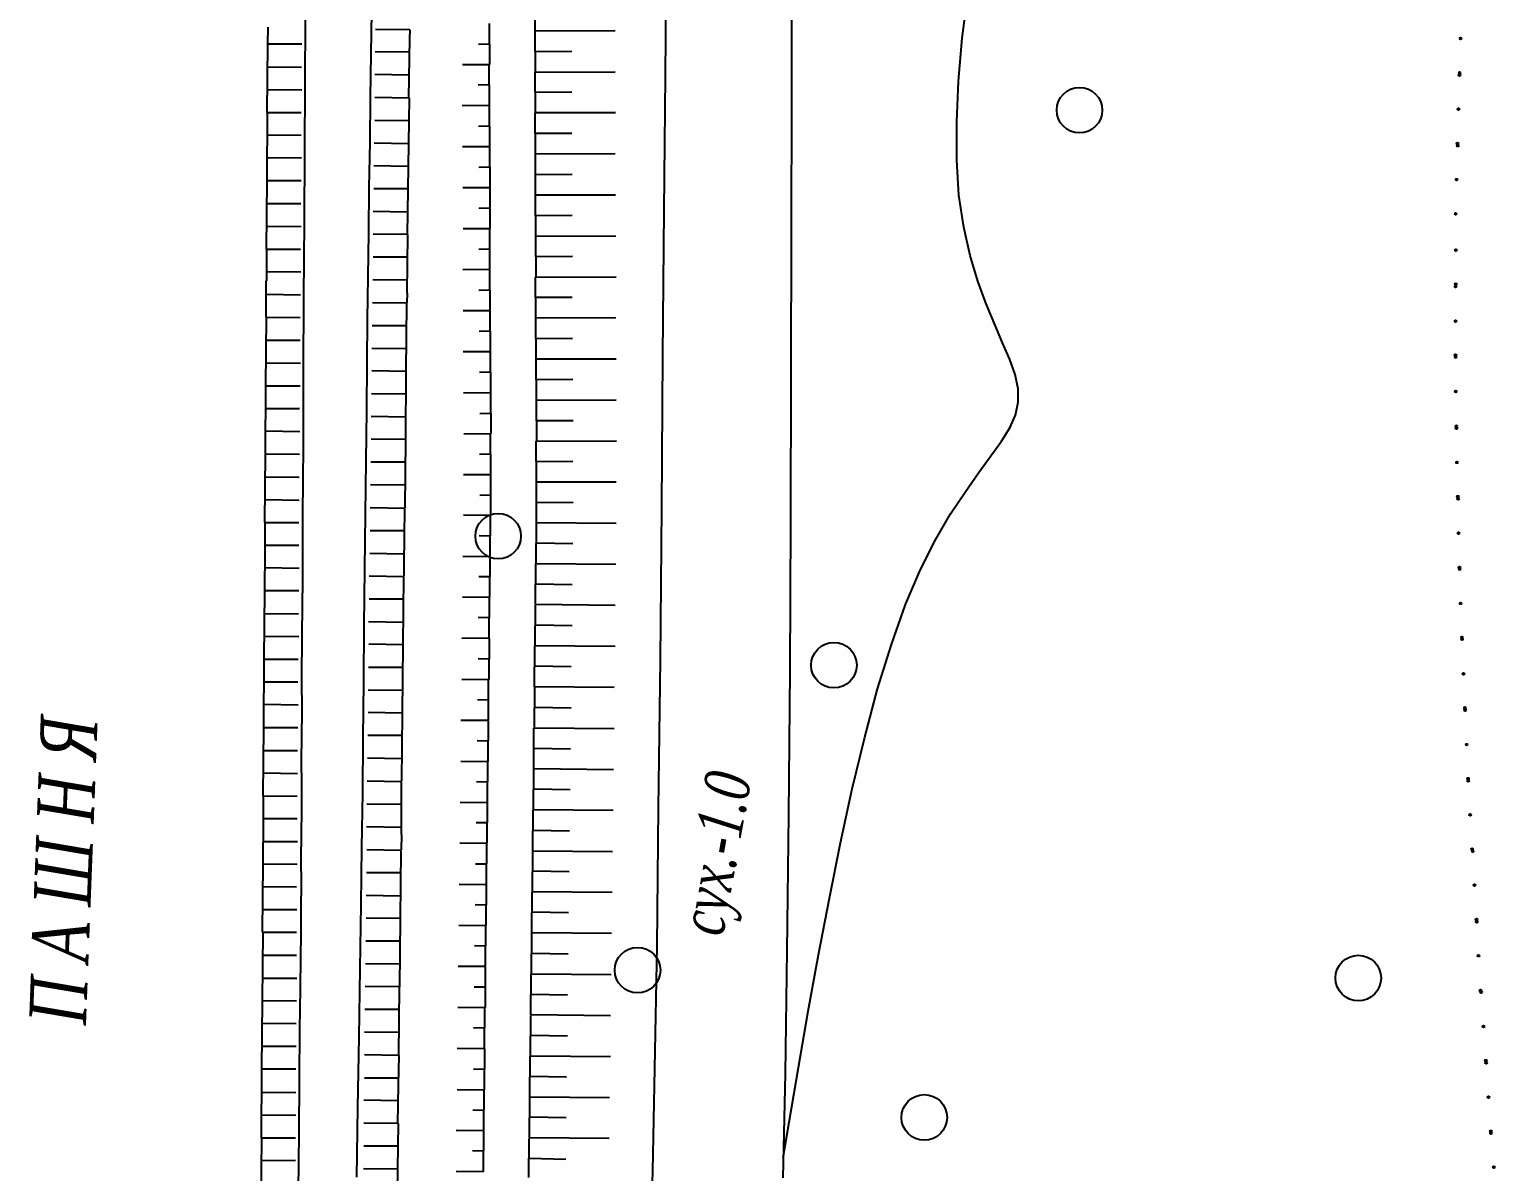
# Model space of a CAD drawing. Header units: millimetres. Extents: x 1353783 to 6492029790, y -7276956 to -512500.
# Drawn here: x 9944803 to 9951232, y -2812207 to -2807194 of the extents above; entities that cross this region are included whole.
import ezdxf

# ---------------------------------------------------------------- set-up
doc = ezdxf.new("R2010")
doc.units = ezdxf.units.MM
doc.linetypes.add('CONTI', pattern=[0])
doc.layers.get('0').update_dxf_attribs({"lineweight": 5})
for name, color, linetype in [('GORIZUNKNOWN', 32, 'CONTI'), ('NAD_MГИДРОГР', 94, 'CONTI'), ('NAD_MРЕЛЬЕФ', 7, 'CONTI'), ('SIT_LГИДРОГР', 84, 'CONTI'), ('SIT_LГОРИЗОН', 14, 'CONTI'), ('SIT_LРЕЛЬЕФ', 7, 'CONTI'), ('ZAPSKРАСТЕНИ', 94, 'CONTI'), ('РЕЛЬЕФ', 7, 'CONTI')]:
    doc.layers.add(name, color=color, linetype=linetype)
doc.styles.add('SHRFT', font='', dxfattribs={"width": 0.75})
doc.styles.get('SHRFT').set_extended_font_data('Times New Roman Cyr', italic=True)

# ---------------------------------------------------------------- blocks, each defined once
blk = doc.blocks.new('BL_2004')
at = {"color": 0}
blk.add_circle((0, 0), 1, dxfattribs=at)
blk = doc.blocks.new('оо')
at = {"layer": 'GORIZUNKNOWN', "color": 9, "true_color": 0xc7c8ca}
blk.add_lwpolyline([(222705.178, -3431583.626), (222705.543, -3431582.922), (222706.103, -3431581.842), (222706.683, -3431580.732), (222707.273, -3431579.622), (222707.883, -3431578.512), (222708.483, -3431577.432), (222709.093, -3431576.382), (222709.703, -3431575.392), (222710.293, -3431574.462), (222710.883, -3431573.632), (222711.443, -3431572.892), (222711.993, -3431572.262), (222712.503, -3431571.742), (222712.993, -3431571.302), (222713.443, -3431570.942), (222713.853, -3431570.632), (222714.223, -3431570.362), (222714.543, -3431570.122), (222714.803, -3431569.902), (222715.013, -3431569.672), (222715.153, -3431569.422), (222715.243, -3431569.142), (222715.273, -3431568.822), (222715.263, -3431568.472), (222715.223, -3431568.072), (222715.183, -3431567.642), (222715.143, -3431567.152), (222715.123, -3431566.622), (222715.133, -3431566.032), (222715.193, -3431565.402), (222715.303, -3431564.702), (222715.493, -3431563.952), (222715.753, -3431563.152), (222716.063, -3431562.312), (222716.423, -3431561.442), (222716.833, -3431560.572)], dxfattribs=at)
at = {"layer": 'SIT_LГИДРОГР', "color": 9, "true_color": 0xc7c8ca}
for p, q in [((222702.393, -3431558.002), (222702.843, -3431556.612)), ((222704.263, -3431556.932), (222703.973, -3431557.802)), ((222701.943, -3431559.382), (222702.393, -3431558.002)), ((222703.973, -3431557.802), (222703.663, -3431558.712)), ((222709.973, -3431560.242), (222710.783, -3431557.792)), ((222703.663, -3431558.712), (222703.353, -3431559.642)), ((222713.243, -3431559.112), (222712.453, -3431561.562)), ((222701.453, -3431560.872), (222701.943, -3431559.382)), ((222703.353, -3431559.642), (222703.033, -3431560.582)), ((222709.043, -3431563.042), (222709.973, -3431560.242)), ((222703.033, -3431560.582), (222702.723, -3431561.522)), ((222700.943, -3431562.422), (222701.453, -3431560.872)), ((222702.723, -3431561.522), (222702.413, -3431562.442)), ((222712.453, -3431561.562), (222711.563, -3431564.322)), ((222700.433, -3431563.992), (222700.943, -3431562.422)), ((222702.413, -3431562.442), (222702.113, -3431563.322)), ((222708.043, -3431566.072), (222709.043, -3431563.042)), ((222702.113, -3431563.322), (222701.813, -3431564.232)), ((222699.933, -3431565.532), (222700.433, -3431563.992)), ((222701.813, -3431564.232), (222701.483, -3431565.222)), ((222711.563, -3431564.322), (222710.593, -3431567.302)), ((222701.483, -3431565.222), (222701.133, -3431566.272)), ((222699.453, -3431566.982), (222699.933, -3431565.532)), ((222707.003, -3431569.232), (222708.043, -3431566.072)), ((222701.133, -3431566.272), (222700.763, -3431567.382)), ((222699.023, -3431568.322), (222699.453, -3431566.982)), ((222700.763, -3431567.382), (222700.383, -3431568.522)), ((222710.593, -3431567.302), (222709.593, -3431570.392)), ((222698.643, -3431569.472), (222699.023, -3431568.322)), ((222700.383, -3431568.522), (222699.993, -3431569.692)), ((222705.953, -3431572.412), (222707.003, -3431569.232)), ((222698.333, -3431570.412), (222698.643, -3431569.472)), ((222699.993, -3431569.692), (222699.603, -3431570.872)), ((222698.123, -3431571.072), (222698.333, -3431570.412)), ((222709.593, -3431570.392), (222708.583, -3431573.492)), ((222699.603, -3431570.872), (222699.213, -3431572.042)), ((222697.953, -3431571.592), (222698.123, -3431571.072)), ((222697.783, -3431572.102), (222697.953, -3431571.592)), ((222697.623, -3431572.612), (222697.783, -3431572.102)), ((222699.213, -3431572.042), (222698.833, -3431573.192)), ((222704.923, -3431575.482), (222705.953, -3431572.412)), ((222697.453, -3431573.132), (222697.623, -3431572.612)), ((222697.283, -3431573.642), (222697.453, -3431573.132)), ((222698.833, -3431573.192), (222698.453, -3431574.312)), ((222708.583, -3431573.492), (222707.583, -3431576.502)), ((222697.113, -3431574.162), (222697.283, -3431573.642)), ((222696.953, -3431574.672), (222697.113, -3431574.162)), ((222698.453, -3431574.312), (222698.053, -3431575.502)), ((222696.783, -3431575.182), (222696.953, -3431574.672)), ((222696.613, -3431575.702), (222696.783, -3431575.182)), ((222696.443, -3431576.212), (222696.613, -3431575.702)), ((222698.053, -3431575.502), (222697.603, -3431576.832)), ((222703.963, -3431578.352), (222704.923, -3431575.482)), ((222696.233, -3431576.852), (222696.443, -3431576.212)), ((222707.583, -3431576.502), (222706.643, -3431579.332)), ((222695.943, -3431577.712), (222696.233, -3431576.852)), ((222697.603, -3431576.832), (222697.123, -3431578.262)), ((222695.603, -3431578.742), (222695.943, -3431577.712)), ((222697.123, -3431578.262), (222696.623, -3431579.722)), ((222703.093, -3431580.902), (222703.963, -3431578.352)), ((222695.233, -3431579.872), (222695.603, -3431578.742)), ((222706.643, -3431579.332), (222705.783, -3431581.882)), ((222694.833, -3431581.062), (222695.233, -3431579.872)), ((222696.623, -3431579.722), (222696.133, -3431581.172)), ((222702.363, -3431583.032), (222703.093, -3431580.902)), ((222705.783, -3431581.882), (222705.033, -3431584.042)), ((222701.713, -3431584.902), (222702.363, -3431583.032))]:
    blk.add_line(p, q, dxfattribs=at)
at = {"layer": 'SIT_LГОРИЗОН', "color": 9, "true_color": 0xc7c8ca}
for p, q in [((222701.883, -3431556.902), (222702.003, -3431556.552)), ((222701.413, -3431558.332), (222701.883, -3431556.902)), ((222701.883, -3431556.902), (222702.593, -3431557.132)), ((222701.723, -3431557.382), (222702.433, -3431557.612)), ((222704.943, -3431557.562), (222704.233, -3431557.322)), ((222704.883, -3431557.742), (222704.463, -3431558.972)), ((222704.943, -3431557.562), (222704.883, -3431557.742)), ((222701.573, -3431557.852), (222702.283, -3431558.092)), ((222704.783, -3431558.022), (222704.073, -3431557.792)), ((222700.953, -3431559.752), (222701.423, -3431558.322)), ((222701.413, -3431558.332), (222702.123, -3431558.562)), ((222704.623, -3431558.502), (222703.913, -3431558.262)), ((222701.263, -3431558.802), (222701.973, -3431559.032)), ((222704.473, -3431558.982), (222703.763, -3431558.742)), ((222704.473, -3431558.982), (222703.993, -3431560.402)), ((222701.113, -3431559.272), (222701.823, -3431559.512)), ((222704.313, -3431559.452), (222703.603, -3431559.222)), ((222704.153, -3431559.932), (222703.443, -3431559.692)), ((222700.483, -3431561.182), (222700.953, -3431559.752)), ((222700.953, -3431559.752), (222701.663, -3431559.982)), ((222700.793, -3431560.232), (222701.503, -3431560.462)), ((222703.993, -3431560.402), (222703.283, -3431560.162)), ((222703.833, -3431560.872), (222703.123, -3431560.642)), ((222703.993, -3431560.402), (222703.513, -3431561.822)), ((222700.643, -3431560.702), (222701.353, -3431560.942)), ((222700.273, -3431561.842), (222700.493, -3431561.172)), ((222700.483, -3431561.182), (222701.193, -3431561.412)), ((222703.673, -3431561.352), (222702.963, -3431561.112)), ((222703.523, -3431561.822), (222702.813, -3431561.582)), ((222700.013, -3431562.602), (222700.263, -3431561.842)), ((222700.333, -3431561.652), (222701.043, -3431561.882)), ((222703.523, -3431561.822), (222703.113, -3431563.042)), ((222700.173, -3431562.122), (222700.883, -3431562.362)), ((222703.363, -3431562.292), (222702.653, -3431562.062)), ((222703.203, -3431562.772), (222702.493, -3431562.532)), ((222699.553, -3431564.032), (222700.023, -3431562.602)), ((222700.013, -3431562.602), (222700.723, -3431562.832)), ((222699.863, -3431563.082), (222700.573, -3431563.312)), ((222703.043, -3431563.252), (222702.333, -3431563.012)), ((222703.123, -3431563.042), (222703.053, -3431563.242)), ((222699.713, -3431563.552), (222700.423, -3431563.792)), ((222702.883, -3431563.722), (222702.173, -3431563.492)), ((222703.043, -3431563.252), (222702.573, -3431564.672)), ((222699.083, -3431565.452), (222699.553, -3431564.022)), ((222699.553, -3431564.032), (222700.263, -3431564.262)), ((222702.723, -3431564.202), (222702.013, -3431563.962)), ((222699.393, -3431564.502), (222700.103, -3431564.732)), ((222702.573, -3431564.672), (222701.863, -3431564.432)), ((222702.573, -3431564.672), (222702.103, -3431566.092)), ((222699.243, -3431564.972), (222699.953, -3431565.212)), ((222702.413, -3431565.142), (222701.703, -3431564.912)), ((222698.613, -3431566.882), (222699.083, -3431565.452)), ((222699.083, -3431565.452), (222699.793, -3431565.682)), ((222702.253, -3431565.622), (222701.543, -3431565.382)), ((222698.923, -3431565.932), (222699.633, -3431566.162)), ((222702.103, -3431566.092), (222701.393, -3431565.852)), ((222702.103, -3431566.092), (222701.633, -3431567.512)), ((222698.773, -3431566.402), (222699.483, -3431566.642)), ((222701.943, -3431566.562), (222701.233, -3431566.332)), ((222698.423, -3431567.492), (222698.623, -3431566.872)), ((222698.613, -3431566.882), (222699.323, -3431567.112)), ((222701.783, -3431567.042), (222701.073, -3431566.802)), ((222698.463, -3431567.352), (222699.173, -3431567.582)), ((222701.623, -3431567.522), (222700.913, -3431567.282)), ((222698.153, -3431568.302), (222698.423, -3431567.492)), ((222701.623, -3431567.522), (222701.233, -3431568.692)), ((222698.313, -3431567.822), (222699.023, -3431568.062)), ((222701.463, -3431567.992), (222700.753, -3431567.762)), ((222697.683, -3431569.732), (222698.153, -3431568.302)), ((222698.153, -3431568.302), (222698.863, -3431568.532)), ((222701.303, -3431568.472), (222700.593, -3431568.232)), ((222701.233, -3431568.692), (222701.153, -3431568.932)), ((222697.993, -3431568.782), (222698.703, -3431569.012)), ((222701.143, -3431568.942), (222700.433, -3431568.702)), ((222701.143, -3431568.942), (222700.673, -3431570.362)), ((222697.843, -3431569.252), (222698.553, -3431569.492)), ((222700.983, -3431569.412), (222700.273, -3431569.182)), ((222700.823, -3431569.892), (222700.113, -3431569.652)), ((222697.213, -3431571.152), (222697.683, -3431569.722)), ((222697.683, -3431569.732), (222698.393, -3431569.962)), ((222697.523, -3431570.202), (222698.233, -3431570.432)), ((222700.673, -3431570.362), (222699.963, -3431570.122)), ((222700.513, -3431570.832), (222699.803, -3431570.602)), ((222700.673, -3431570.362), (222700.203, -3431571.782)), ((222697.373, -3431570.672), (222698.083, -3431570.912)), ((222696.743, -3431572.582), (222697.213, -3431571.152)), ((222697.213, -3431571.152), (222697.923, -3431571.382)), ((222700.353, -3431571.312), (222699.643, -3431571.072)), ((222700.203, -3431571.782), (222699.493, -3431571.542)), ((222697.053, -3431571.632), (222697.763, -3431571.862)), ((222700.203, -3431571.782), (222699.733, -3431573.202)), ((222696.903, -3431572.102), (222697.613, -3431572.342)), ((222700.043, -3431572.252), (222699.333, -3431572.022)), ((222699.883, -3431572.732), (222699.173, -3431572.492)), ((222696.583, -3431573.102), (222696.753, -3431572.572)), ((222696.743, -3431572.582), (222697.453, -3431572.812)), ((222696.283, -3431574.002), (222696.583, -3431573.102)), ((222696.593, -3431573.052), (222697.303, -3431573.282)), ((222699.723, -3431573.212), (222699.013, -3431572.972)), ((222699.563, -3431573.682), (222698.853, -3431573.452)), ((222699.723, -3431573.212), (222699.363, -3431574.312)), ((222696.443, -3431573.532), (222697.153, -3431573.762)), ((222695.813, -3431575.422), (222696.283, -3431574.002)), ((222696.283, -3431574.002), (222696.993, -3431574.232)), ((222699.403, -3431574.162), (222698.693, -3431573.922)), ((222696.123, -3431574.472), (222696.833, -3431574.702)), ((222699.253, -3431574.642), (222698.543, -3431574.402)), ((222699.373, -3431574.312), (222699.263, -3431574.632)), ((222699.253, -3431574.642), (222698.783, -3431576.062)), ((222695.973, -3431574.952), (222696.683, -3431575.182)), ((222699.093, -3431575.112), (222698.383, -3431574.882)), ((222695.353, -3431576.852), (222695.823, -3431575.432)), ((222695.813, -3431575.422), (222696.523, -3431575.652)), ((222698.933, -3431575.592), (222698.223, -3431575.352)), ((222695.663, -3431575.902), (222696.373, -3431576.132)), ((222698.783, -3431576.062), (222698.073, -3431575.822)), ((222698.783, -3431576.062), (222698.313, -3431577.482)), ((222695.513, -3431576.382), (222696.223, -3431576.612)), ((222698.623, -3431576.532), (222697.913, -3431576.302)), ((222694.883, -3431578.272), (222695.353, -3431576.852)), ((222695.353, -3431576.852), (222696.063, -3431577.082)), ((222698.463, -3431577.012), (222697.753, -3431576.772)), ((222695.193, -3431577.322), (222695.903, -3431577.552)), ((222698.303, -3431577.482), (222697.593, -3431577.242)), ((222698.303, -3431577.482), (222697.833, -3431578.902)), ((222695.043, -3431577.802), (222695.753, -3431578.032)), ((222698.143, -3431577.952), (222697.433, -3431577.722)), ((222694.413, -3431579.712), (222694.873, -3431578.302)), ((222694.873, -3431578.302), (222694.883, -3431578.282)), ((222694.883, -3431578.272), (222695.593, -3431578.502)), ((222697.983, -3431578.432), (222697.273, -3431578.192)), ((222694.723, -3431578.762), (222695.433, -3431578.992)), ((222697.833, -3431578.912), (222697.123, -3431578.672)), ((222697.833, -3431578.912), (222697.623, -3431579.532)), ((222694.573, -3431579.232), (222695.283, -3431579.472)), ((222697.673, -3431579.382), (222696.963, -3431579.152)), ((222697.513, -3431579.852), (222696.803, -3431579.612)), ((222697.623, -3431579.532), (222697.353, -3431580.322)), ((222693.953, -3431581.132), (222694.423, -3431579.702)), ((222694.413, -3431579.712), (222695.123, -3431579.942)), ((222694.263, -3431580.182), (222694.973, -3431580.412)), ((222697.363, -3431580.332), (222696.653, -3431580.092)), ((222697.203, -3431580.802), (222696.493, -3431580.572)), ((222697.363, -3431580.332), (222696.883, -3431581.752)), ((222697.043, -3431581.282), (222696.333, -3431581.042))]:
    blk.add_line(p, q, dxfattribs=at)
at = {"layer": 'SIT_LРЕЛЬЕФ', "color": 9, "true_color": 0xc7c8ca}
for p, q in [((222707.553, -3431558.432), (222707.823, -3431557.572)), ((222706.383, -3431558.822), (222706.653, -3431557.962)), ((222706.283, -3431558.322), (222706.523, -3431558.392)), ((222705.813, -3431558.642), (222706.383, -3431558.822)), ((222707.283, -3431559.292), (222707.553, -3431558.432)), ((222709.223, -3431558.962), (222707.553, -3431558.432)), ((222706.103, -3431559.672), (222706.373, -3431558.812)), ((222708.183, -3431559.102), (222707.423, -3431558.862)), ((222706.003, -3431559.172), (222706.243, -3431559.242)), ((222707.013, -3431560.142), (222707.283, -3431559.282)), ((222708.953, -3431559.822), (222707.283, -3431559.292)), ((222705.533, -3431559.492), (222706.103, -3431559.672)), ((222705.833, -3431560.532), (222706.103, -3431559.672)), ((222707.913, -3431559.952), (222707.153, -3431559.712)), ((222705.733, -3431560.032), (222705.973, -3431560.102)), ((222706.733, -3431561.002), (222707.003, -3431560.142)), ((222708.683, -3431560.672), (222707.013, -3431560.142)), ((222705.263, -3431560.352), (222705.833, -3431560.532)), ((222705.563, -3431561.392), (222705.833, -3431560.532)), ((222707.633, -3431560.812), (222706.873, -3431560.572)), ((222705.463, -3431560.892), (222705.703, -3431560.962)), ((222704.993, -3431561.212), (222705.563, -3431561.392)), ((222706.463, -3431561.862), (222706.733, -3431561.002)), ((222708.403, -3431561.532), (222706.733, -3431561.002)), ((222705.293, -3431562.252), (222705.563, -3431561.392)), ((222707.363, -3431561.672), (222706.603, -3431561.432)), ((222705.193, -3431561.752), (222705.433, -3431561.822)), ((222706.193, -3431562.722), (222706.463, -3431561.862)), ((222708.133, -3431562.392), (222706.463, -3431561.862)), ((222704.723, -3431562.072), (222705.293, -3431562.252)), ((222705.013, -3431563.102), (222705.283, -3431562.242)), ((222707.093, -3431562.532), (222706.333, -3431562.292)), ((222704.913, -3431562.602), (222705.153, -3431562.672)), ((222705.923, -3431563.582), (222706.193, -3431562.722)), ((222707.863, -3431563.252), (222706.193, -3431562.722)), ((222704.443, -3431562.922), (222705.013, -3431563.102)), ((222704.743, -3431563.962), (222705.013, -3431563.102)), ((222706.823, -3431563.392), (222706.063, -3431563.152)), ((222704.643, -3431563.462), (222704.883, -3431563.532)), ((222704.173, -3431563.782), (222704.743, -3431563.962)), ((222705.643, -3431564.432), (222705.913, -3431563.572)), ((222707.593, -3431564.112), (222705.923, -3431563.582)), ((222704.473, -3431564.822), (222704.743, -3431563.962)), ((222706.543, -3431564.242), (222705.783, -3431564.002)), ((222704.373, -3431564.322), (222704.613, -3431564.392)), ((222705.373, -3431565.292), (222705.643, -3431564.432)), ((222707.313, -3431564.962), (222705.643, -3431564.432)), ((222703.903, -3431564.642), (222704.473, -3431564.822)), ((222704.203, -3431565.682), (222704.473, -3431564.822)), ((222706.273, -3431565.102), (222705.513, -3431564.862)), ((222704.103, -3431565.182), (222704.343, -3431565.252)), ((222705.103, -3431566.152), (222705.373, -3431565.292)), ((222707.043, -3431565.822), (222705.373, -3431565.292)), ((222703.633, -3431565.502), (222704.203, -3431565.682)), ((222703.933, -3431566.542), (222704.203, -3431565.682)), ((222706.003, -3431565.962), (222705.243, -3431565.722)), ((222703.833, -3431566.042), (222704.073, -3431566.112)), ((222703.363, -3431566.362), (222703.933, -3431566.542)), ((222704.833, -3431567.012), (222705.103, -3431566.152)), ((222706.773, -3431566.682), (222705.103, -3431566.152)), ((222703.653, -3431567.392), (222703.923, -3431566.532)), ((222705.733, -3431566.822), (222704.973, -3431566.582)), ((222703.553, -3431566.892), (222703.793, -3431566.962)), ((222704.553, -3431567.862), (222704.823, -3431567.002)), ((222706.503, -3431567.542), (222704.833, -3431567.012)), ((222703.083, -3431567.212), (222703.653, -3431567.392)), ((222703.393, -3431568.212), (222703.653, -3431567.392)), ((222705.453, -3431567.672), (222704.693, -3431567.432)), ((222702.813, -3431568.052), (222703.383, -3431568.242)), ((222703.283, -3431567.752), (222703.523, -3431567.822)), ((222704.343, -3431568.522), (222704.553, -3431567.862)), ((222706.223, -3431568.392), (222704.553, -3431567.862)), ((222703.093, -3431569.102), (222703.373, -3431568.252)), ((222703.383, -3431568.242), (222703.393, -3431568.212)), ((222705.183, -3431568.532), (222704.423, -3431568.292)), ((222703.003, -3431568.592), (222703.233, -3431568.672)), ((222704.283, -3431568.712), (222704.343, -3431568.522)), ((222702.523, -3431568.912), (222703.093, -3431569.102)), ((222704.003, -3431569.562), (222704.283, -3431568.712)), ((222705.943, -3431569.262), (222704.283, -3431568.712)), ((222702.813, -3431569.952), (222703.093, -3431569.102)), ((222704.903, -3431569.392), (222704.143, -3431569.132)), ((222702.723, -3431569.442), (222702.953, -3431569.522)), ((222703.713, -3431570.412), (222703.993, -3431569.562)), ((222705.663, -3431570.112), (222704.003, -3431569.562)), ((222702.243, -3431569.762), (222702.813, -3431569.952)), ((222702.523, -3431570.802), (222702.803, -3431569.952)), ((222704.613, -3431570.242), (222703.853, -3431569.982)), ((222702.433, -3431570.292), (222702.663, -3431570.372)), ((222701.953, -3431570.612), (222702.523, -3431570.802)), ((222703.433, -3431571.272), (222703.713, -3431570.422)), ((222705.373, -3431570.962), (222703.713, -3431570.412)), ((222702.243, -3431571.662), (222702.523, -3431570.812)), ((222704.333, -3431571.102), (222703.573, -3431570.842)), ((222702.153, -3431571.152), (222702.383, -3431571.232)), ((222701.673, -3431571.472), (222702.243, -3431571.662)), ((222703.143, -3431572.122), (222703.423, -3431571.272)), ((222705.093, -3431571.822), (222703.433, -3431571.272)), ((222701.953, -3431572.512), (222702.233, -3431571.662)), ((222704.043, -3431571.952), (222703.283, -3431571.692)), ((222701.863, -3431572.002), (222702.093, -3431572.082)), ((222702.863, -3431572.982), (222703.143, -3431572.132)), ((222704.803, -3431572.672), (222703.143, -3431572.122)), ((222701.383, -3431572.322), (222701.953, -3431572.512)), ((222701.673, -3431573.372), (222701.953, -3431572.522)), ((222703.763, -3431572.812), (222703.003, -3431572.552)), ((222701.583, -3431572.862), (222701.813, -3431572.942)), ((222701.103, -3431573.182), (222701.673, -3431573.372)), ((222702.573, -3431573.832), (222702.853, -3431572.982)), ((222704.523, -3431573.532), (222702.863, -3431572.982)), ((222701.383, -3431574.222), (222701.663, -3431573.372)), ((222703.473, -3431573.662), (222702.713, -3431573.402)), ((222701.293, -3431573.712), (222701.523, -3431573.792)), ((222702.293, -3431574.682), (222702.573, -3431573.832)), ((222704.233, -3431574.382), (222702.573, -3431573.832)), ((222700.813, -3431574.032), (222701.383, -3431574.222)), ((222701.103, -3431575.072), (222701.383, -3431574.222)), ((222703.193, -3431574.512), (222702.433, -3431574.252)), ((222701.013, -3431574.562), (222701.243, -3431574.642)), ((222702.003, -3431575.542), (222702.283, -3431574.692)), ((222703.953, -3431575.232), (222702.293, -3431574.682)), ((222700.533, -3431574.882), (222701.103, -3431575.072)), ((222700.813, -3431575.932), (222701.093, -3431575.082)), ((222702.903, -3431575.372), (222702.143, -3431575.112)), ((222700.723, -3431575.422), (222700.953, -3431575.502)), ((222700.243, -3431575.742), (222700.813, -3431575.932)), ((222701.723, -3431576.392), (222702.003, -3431575.542)), ((222703.663, -3431576.092), (222702.003, -3431575.542)), ((222700.533, -3431576.782), (222700.813, -3431575.932)), ((222702.623, -3431576.222), (222701.863, -3431575.962)), ((222700.443, -3431576.272), (222700.673, -3431576.352)), ((222701.433, -3431577.242), (222701.713, -3431576.392)), ((222703.383, -3431576.942), (222701.723, -3431576.392)), ((222699.963, -3431576.592), (222700.533, -3431576.782)), ((222700.243, -3431577.632), (222700.523, -3431576.782)), ((222702.333, -3431577.072), (222701.573, -3431576.812)), ((222700.153, -3431577.122), (222700.383, -3431577.202)), ((222701.153, -3431578.102), (222701.433, -3431577.252)), ((222703.093, -3431577.792), (222701.433, -3431577.242)), ((222699.673, -3431577.442), (222700.243, -3431577.632)), ((222699.963, -3431578.492), (222700.243, -3431577.642)), ((222702.053, -3431577.932), (222701.293, -3431577.672)), ((222699.873, -3431577.982), (222700.103, -3431578.062)), ((222699.393, -3431578.302), (222699.963, -3431578.492)), ((222700.863, -3431578.952), (222701.143, -3431578.102)), ((222702.813, -3431578.652), (222701.153, -3431578.102)), ((222699.673, -3431579.342), (222699.953, -3431578.492)), ((222701.763, -3431578.782), (222701.003, -3431578.522)), ((222699.583, -3431578.832), (222699.813, -3431578.912)), ((222700.583, -3431579.812), (222700.863, -3431578.962)), ((222702.523, -3431579.502), (222700.863, -3431578.952)), ((222699.103, -3431579.152), (222699.673, -3431579.342)), ((222699.393, -3431580.202), (222699.673, -3431579.352)), ((222701.483, -3431579.642), (222700.723, -3431579.382)), ((222699.303, -3431579.692), (222699.533, -3431579.772)), ((222700.293, -3431580.662), (222700.573, -3431579.812)), ((222702.243, -3431580.362), (222700.583, -3431579.812)), ((222698.823, -3431580.012), (222699.393, -3431580.202)), ((222699.103, -3431581.052), (222699.383, -3431580.202)), ((222701.193, -3431580.492), (222700.433, -3431580.232)), ((222699.013, -3431580.542), (222699.243, -3431580.622)), ((222698.533, -3431580.862), (222699.103, -3431581.052)), ((222700.013, -3431581.512), (222700.293, -3431580.662)), ((222701.953, -3431581.212), (222700.293, -3431580.662)), ((222698.823, -3431581.902), (222699.103, -3431581.052)), ((222700.913, -3431581.342), (222700.153, -3431581.082)), ((222698.733, -3431581.392), (222698.963, -3431581.472)), ((222699.733, -3431582.332), (222700.003, -3431581.522)), ((222701.673, -3431582.062), (222700.013, -3431581.512)), ((222698.253, -3431581.712), (222698.823, -3431581.902)), ((222700.623, -3431582.202), (222699.863, -3431581.942))]:
    blk.add_line(p, q, dxfattribs=at)
for centre in [(222726.833, -3431564.792), (222726.583, -3431565.502), (222726.563, -3431565.552), (222726.313, -3431566.252), (222726.053, -3431567.012), (222726.063, -3431566.962), (222725.803, -3431567.712), (222725.553, -3431568.422), (222725.313, -3431569.182), (222725.063, -3431569.942), (222725.083, -3431569.892), (222724.833, -3431570.662), (222724.593, -3431571.412), (222724.603, -3431571.372), (222724.363, -3431572.132), (222724.143, -3431572.862), (222724.133, -3431572.902), (222723.913, -3431573.622), (222723.693, -3431574.392), (222723.703, -3431574.342), (222723.473, -3431575.112), (222723.253, -3431575.872), (222723.263, -3431575.832), (222723.043, -3431576.592), (222722.833, -3431577.352), (222722.843, -3431577.312), (222722.633, -3431578.082), (222722.423, -3431578.852), (222722.433, -3431578.802), (222722.223, -3431579.582), (222722.013, -3431580.352), (222722.023, -3431580.302), (222721.823, -3431581.072), (222721.633, -3431581.802), (222721.633, -3431581.852), (222721.443, -3431582.572), (222721.243, -3431583.352), (222721.253, -3431583.302), (222721.053, -3431584.072), (222720.863, -3431584.812), (222720.863, -3431584.852), (222720.683, -3431585.582), (222720.493, -3431586.362), (222720.503, -3431586.312), (222720.313, -3431587.092), (222720.123, -3431587.862), (222720.133, -3431587.822), (222719.953, -3431588.592)]:
    blk.add_circle(centre, 0.02, dxfattribs=at)
at = {"layer": 'ZAPSKРАСТЕНИ', "color": 9, "true_color": 0xc7c8ca, "xscale": 0.5000000000000001, "yscale": 0.5000000000000001, "zscale": 0.5000000000000001}
for p in [(222718.393, -3431563.732), (222703.393, -3431568.732), (222709.54, -3431573.679), (222703.393, -3431578.732), (222708.393, -3431583.732), (222718.393, -3431583.732)]:
    blk.add_blockref('BL_2004', p, dxfattribs=at)
at = {"layer": 'NAD_MГИДРОГР', "color": 9, "true_color": 0xc7c8ca, "style": 'SHRFT', "width": 0.75}
blk.add_text('сух.-1.0', height=1, rotation=62, dxfattribs=at).set_placement((222705.393, -3431578.622))
at = {"layer": 'NAD_MРЕЛЬЕФ', "color": 9, "true_color": 0xc7c8ca, "style": 'SHRFT', "width": 0.75}
blk.add_text('П А Ш Н Я', height=1.25, rotation=70, dxfattribs=at).set_placement((222691.503, -3431576.182))

msp = doc.modelspace()

# ---------------------------------------------------------------- block references
at = {"layer": 'РЕЛЬЕФ', "color": 240, "lineweight": 30, "true_color": 0xed1f24, "xscale": 200.0000000000001, "yscale": 200.0000000000001, "zscale": 200.0000000000001, "rotation": 17.80578495452471}
msp.add_blockref('оо', (-242329121, 637008728.1), dxfattribs=at)

doc.saveas('drawing.dxf')
